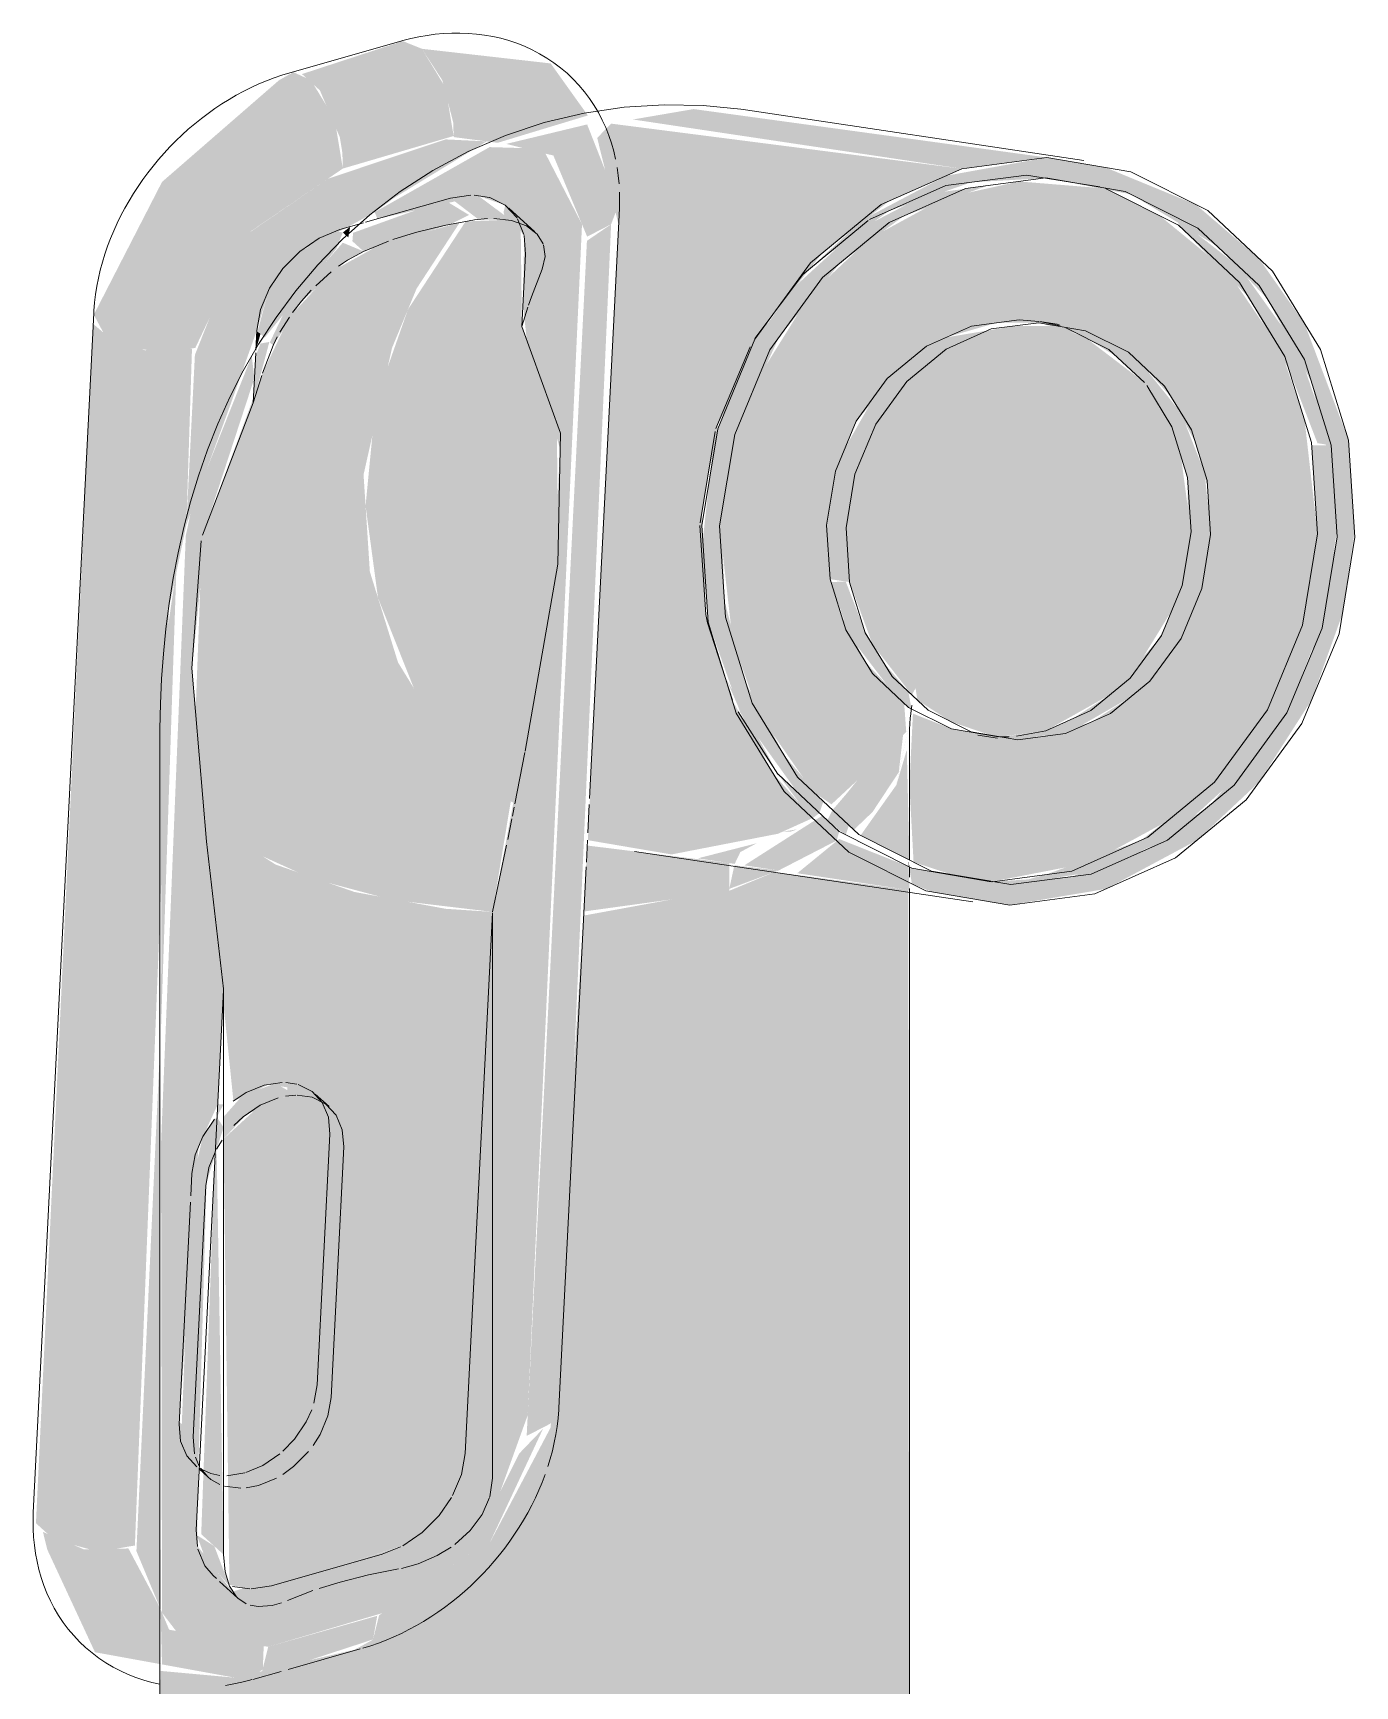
# Model space of a CAD drawing. Header units: metres. Extents: x 34 to 87, y -2.3 to 19.3.
# Drawn here: x 64.2071 to 64.2565, y 16.6216 to 16.6833 of the extents above; entities that cross this region are included whole.
import ezdxf

# ---------------------------------------------------------------- set-up
doc = ezdxf.new("R2010")
doc.units = ezdxf.units.M
doc.layers.add('P-SANR-FIXT', color=7, linetype='Continuous', lineweight=5)

# ---------------------------------------------------------------- blocks, each defined once
blk = doc.blocks.new('UT_Ducha higiênica - UT_Ducha higiênica-3698909-3D_DT_01')
at = {"layer": 'P-SANR-FIXT', "true_color": 0xf0f1f7, "transparency": 33554560}
for points in [[(-23.004793, 16.678279), (-23.000653, 16.679496), (-23.000955, 16.681299), (-23.001838, 16.682753), (-23.002553, 16.683042), (-23.006318, 16.681809), (-23.005649, 16.681199), (-23.004906, 16.679455), (-23.004809, 16.678867)], [(-22.999007, 16.679242), (-22.997632, 16.67966), (-22.995639, 16.680263), (-22.99703, 16.682207), (-23.001838, 16.682753), (-23.001075, 16.681576), (-23.000667, 16.679997), (-23.000652, 16.679455), (-22.999421, 16.679295)], [(-23.011546, 16.671433), (-23.010304, 16.671579), (-23.008235, 16.675934), (-23.004793, 16.678279), (-23.005096, 16.680123), (-23.00598, 16.681576), (-23.006641, 16.681881), (-23.007179, 16.681576), (-23.011546, 16.677781), (-23.014095, 16.67282), (-23.013735, 16.67215), (-23.012541, 16.671579), (-23.011849, 16.671462)], [(-22.995666, 16.675737), (-22.994771, 16.676198), (-22.994489, 16.676933), (-22.995666, 16.679928), (-22.998689, 16.6792), (-22.996927, 16.678766), (-22.995698, 16.675814)], [(-22.981671, 16.678274), (-22.978528, 16.678698), (-22.991686, 16.680502), (-22.993956, 16.680113), (-22.984383, 16.67868)], [(-23.007578, 16.623068), (-23.003321, 16.624323), (-22.999648, 16.626825), (-22.997886, 16.631718), (-22.995858, 16.676198), (-22.997317, 16.679022), (-22.999311, 16.679081), (-23.0036, 16.676652), (-23.0035, 16.676398), (-22.999719, 16.677254), (-22.998724, 16.676909), (-22.99802, 16.675737), (-22.998059, 16.6732), (-22.997925, 16.671895), (-22.99667, 16.667797), (-22.99703, 16.661979), (-22.999208, 16.65043), (-23.000362, 16.629505), (-23.001192, 16.627976), (-23.002644, 16.626805), (-23.005704, 16.625849), (-23.008483, 16.625266), (-23.008918, 16.625123), (-23.010213, 16.626824), (-23.010238, 16.627987), (-23.009883, 16.640466), (-23.009916, 16.640279), (-23.010388, 16.630915), (-23.010901, 16.631477), (-23.010184, 16.641745), (-23.009464, 16.643332), (-23.009248, 16.647646), (-23.010427, 16.65962), (-23.009875, 16.665011), (-23.008096, 16.670451), (-23.008195, 16.671281), (-23.010427, 16.665661), (-23.010658, 16.664576), (-23.011584, 16.641833), (-23.011546, 16.624341), (-23.010901, 16.623499), (-23.00765, 16.623078)], [(-22.980524, 16.651649), (-22.976834, 16.652364), (-22.973987, 16.653909), (-22.972226, 16.65536), (-22.970257, 16.65806), (-22.968946, 16.661222), (-22.968389, 16.664717), (-22.968868, 16.668898), (-22.96976, 16.671519), (-22.971746, 16.674446), (-22.974267, 16.676511), (-22.976297, 16.677535), (-22.979529, 16.677798), (-22.982322, 16.677183), (-22.985115, 16.675663), (-22.987338, 16.673579), (-22.989285, 16.670451), (-22.990176, 16.668225), (-22.990718, 16.664941), (-22.990234, 16.660674), (-22.989274, 16.657943), (-22.987238, 16.655017), (-22.98654, 16.654532), (-22.985005, 16.655959), (-22.983746, 16.657238), (-22.983824, 16.658312), (-22.98526, 16.659835), (-22.986185, 16.661628), (-22.986593, 16.662944), (-22.986593, 16.665762), (-22.985993, 16.667941), (-22.985619, 16.668844), (-22.983688, 16.671071), (-22.982253, 16.671976), (-22.980363, 16.672522), (-22.978797, 16.672522), (-22.976177, 16.671785), (-22.974828, 16.670838), (-22.973827, 16.669713), (-22.97295, 16.668054), (-22.972494, 16.666414), (-22.97245, 16.664164), (-22.973108, 16.661631), (-22.974096, 16.659886), (-22.975377, 16.658532), (-22.976848, 16.657596), (-22.978739, 16.65705), (-22.980574, 16.657096), (-22.982098, 16.65737), (-22.983496, 16.657922), (-22.983628, 16.655258), (-22.983472, 16.652374), (-22.982053, 16.65191), (-22.980573, 16.651658)], [(-23.004019, 16.675188), (-23.000767, 16.676201), (-23.000079, 16.676548), (-23.001002, 16.677107), (-23.004408, 16.67588), (-23.004435, 16.675567), (-23.004351, 16.67549)], [(-22.99849, 16.676338), (-22.999719, 16.677254), (-23.000767, 16.677174), (-22.999719, 16.676376), (-22.998724, 16.676365)], [(-22.997925, 16.630944), (-22.99703, 16.631405), (-22.996722, 16.632058), (-22.994771, 16.676198), (-22.995674, 16.675581), (-22.997915, 16.631141)], [(-22.967874, 16.667944), (-22.969119, 16.671557), (-22.971297, 16.674601), (-22.973753, 16.676511), (-22.973464, 16.676056), (-22.970967, 16.673487), (-22.969453, 16.670784), (-22.968383, 16.66802), (-22.968272, 16.668004)], [(-23.007711, 16.671964), (-23.005042, 16.675273), (-23.004793, 16.675893), (-23.005061, 16.675934), (-23.006455, 16.675134), (-23.007552, 16.673771), (-23.007975, 16.672204), (-23.007791, 16.672036)], [(-23.004589, 16.675707), (-23.004517, 16.676109), (-23.004791, 16.675891), (-23.004622, 16.675737)], [(-23.007393, 16.671674), (-23.006338, 16.673321), (-23.004616, 16.674863), (-23.004019, 16.675188), (-23.004793, 16.675511), (-23.006851, 16.67318), (-23.007518, 16.671788)], [(-23.013805, 16.62664), (-23.01256, 16.626849), (-23.011575, 16.651599), (-23.011292, 16.661851), (-23.010637, 16.664974), (-23.010427, 16.671555), (-23.012194, 16.671495), (-23.013735, 16.67215), (-23.014113, 16.672475), (-23.016256, 16.627682), (-23.015586, 16.627073), (-23.014109, 16.626669)], [(-23.008043, 16.671496), (-23.007867, 16.672106), (-23.008007, 16.672204), (-23.008039, 16.671579)], [(-22.985862, 16.662835), (-22.985862, 16.665652), (-22.9853, 16.667738), (-22.984273, 16.669576), (-22.982985, 16.670937), (-22.981304, 16.671963), (-22.979573, 16.67242), (-22.982267, 16.67197), (-22.983725, 16.671041), (-22.984887, 16.669847), (-22.986032, 16.667847), (-22.986593, 16.665762), (-22.986718, 16.664855), (-22.986593, 16.662944), (-22.985993, 16.662854)], [(-22.979842, 16.651533), (-22.976588, 16.652038), (-22.973854, 16.653306), (-22.971049, 16.65586), (-22.969479, 16.65806), (-22.968171, 16.661374), (-22.967664, 16.664717), (-22.967874, 16.667944), (-22.968599, 16.667944), (-22.968401, 16.664521), (-22.969105, 16.660838), (-22.970337, 16.65795), (-22.973024, 16.654702), (-22.974968, 16.653195), (-22.978529, 16.651912), (-22.97988, 16.65154)], [(-23.01158, 16.646285), (-23.011011, 16.663291), (-23.011328, 16.66114), (-23.011575, 16.651599), (-23.011579, 16.647634)], [(-22.983551, 16.658102), (-22.983668, 16.658743), (-22.984595, 16.659835), (-22.985309, 16.661053), (-22.986007, 16.662856), (-22.986559, 16.662835), (-22.985862, 16.660816), (-22.984256, 16.658717), (-22.983657, 16.658156)], [(-22.986005, 16.653392), (-22.985887, 16.65375), (-22.986498, 16.654323), (-22.986697, 16.653933), (-22.986035, 16.653407)], [(-22.990155, 16.652309), (-22.989942, 16.652752), (-22.989332, 16.65308), (-22.991534, 16.652515), (-22.990357, 16.652339)], [(-22.990357, 16.651376), (-22.988513, 16.652063), (-22.990167, 16.652254)], [(-22.983628, 16.652193), (-22.983659, 16.652468), (-22.983657, 16.652208)], [(-22.98363, 16.605783), (-22.983666, 16.651337), (-22.988664, 16.652007), (-22.990357, 16.651304), (-22.990357, 16.612818), (-22.983981, 16.60615)], [(-23.009247, 16.642041), (-23.008398, 16.642941), (-23.006934, 16.643612), (-23.006546, 16.643672), (-23.007302, 16.644106), (-23.008515, 16.643684), (-23.009247, 16.642861), (-23.009247, 16.642127)], [(-23.009916, 16.640279), (-23.009506, 16.641656), (-23.009247, 16.642463), (-23.009501, 16.642861), (-23.010024, 16.642127), (-23.010353, 16.640677), (-23.010265, 16.640597)], [(-23.010388, 16.630915), (-23.009916, 16.640279), (-23.010434, 16.64075), (-23.010811, 16.631299)], [(-23.003891, 16.62309), (-23.000082, 16.625285), (-22.997313, 16.631212), (-22.998198, 16.630291), (-23.000082, 16.626529), (-23.003436, 16.624245), (-23.003663, 16.623342)], [(-23.011603, 16.622418), (-23.011623, 16.624527), (-23.012801, 16.62674), (-23.014453, 16.626702), (-23.015994, 16.627357), (-23.015834, 16.626702), (-23.01405, 16.622863), (-23.011623, 16.622422)], [(-23.008317, 16.621821), (-23.007782, 16.622225), (-23.007748, 16.62309), (-23.011281, 16.623705), (-23.011601, 16.624474), (-23.011546, 16.622408), (-23.008829, 16.621914)], [(-23.008032, 16.621914), (-23.003663, 16.623342), (-23.003508, 16.624224), (-23.007578, 16.623068), (-23.007805, 16.622166)]]:
    blk.add_hatch(color=7, dxfattribs=at).paths.add_polyline_path(points)
h = blk.add_hatch(color=7, dxfattribs=at)
h.paths.add_polyline_path([(-22.992513, 16.652662), (-22.988537, 16.653434), (-22.98724, 16.65402), (-22.988696, 16.655657), (-22.990247, 16.658424), (-22.991227, 16.661628), (-22.991385, 16.665446), (-22.990789, 16.668696), (-22.988845, 16.67267), (-22.986876, 16.675127), (-22.984383, 16.677067), (-22.981671, 16.678274), (-22.994771, 16.679958), (-22.99529, 16.679425), (-22.994495, 16.676198), (-22.995639, 16.653194), (-22.99255, 16.652668)])
h.paths.add_polyline_path([(-22.99838, 16.654572), (-22.996764, 16.663501), (-22.996793, 16.668769), (-22.998101, 16.67238), (-22.998149, 16.676109), (-22.998724, 16.676909), (-22.998788, 16.676652), (-22.998724, 16.676365), (-23.000207, 16.676304), (-23.002359, 16.673017), (-23.003566, 16.669583), (-23.003943, 16.665679), (-23.003478, 16.662243), (-23.002134, 16.658861), (-23.000936, 16.656908), (-22.99852, 16.654643)])
h = blk.add_hatch(color=7, dxfattribs=at)
h.paths.add_polyline_path([(-23.011601, 16.624474), (-23.011623, 16.645429), (-23.012503, 16.62664), (-23.011623, 16.624527)])
h.paths.add_polyline_path([(-23.010637, 16.664974), (-23.008966, 16.669528), (-23.008006, 16.672232), (-23.007537, 16.673808), (-23.006338, 16.675231), (-23.00465, 16.676071), (-23.0036, 16.676652), (-23.00289, 16.677174), (-22.999421, 16.679295), (-23.000955, 16.679369), (-23.005347, 16.677901), (-23.008589, 16.675681), (-23.010318, 16.671317), (-23.010512, 16.667459)])
h = blk.add_hatch(color=7, dxfattribs=at)
h.paths.add_polyline_path([(-22.97988, 16.65077), (-22.976277, 16.651376), (-22.972877, 16.653196), (-22.97057, 16.65536), (-22.968606, 16.658427), (-22.967462, 16.661617), (-22.966998, 16.664717), (-22.96722, 16.66813), (-22.968868, 16.672491), (-22.970565, 16.674913), (-22.972924, 16.676933), (-22.976297, 16.678319), (-22.978528, 16.678687), (-22.982267, 16.678009), (-22.98536, 16.676376), (-22.98772, 16.674212), (-22.986876, 16.674925), (-22.984383, 16.676702), (-22.981304, 16.67777), (-22.97849, 16.677923), (-22.975356, 16.67732), (-22.972128, 16.67538), (-22.970257, 16.673413), (-22.968606, 16.670304), (-22.967796, 16.666737), (-22.967653, 16.664509), (-22.968606, 16.660167), (-22.9696, 16.657847), (-22.972365, 16.654532), (-22.974719, 16.652871), (-22.977566, 16.651832), (-22.980574, 16.651643), (-22.983628, 16.652147), (-22.983536, 16.651567), (-22.982804, 16.651268)])
h.paths.add_polyline_path([(-22.98724, 16.65402), (-22.986987, 16.654205), (-22.988537, 16.655657), (-22.990495, 16.659268), (-22.989463, 16.656908), (-22.987508, 16.654272)])
h.paths.add_polyline_path([(-22.980255, 16.657057), (-22.978529, 16.657283), (-22.976116, 16.658635), (-22.975377, 16.659244), (-22.973827, 16.661773), (-22.97324, 16.66392), (-22.973108, 16.664717), (-22.973482, 16.667519), (-22.974237, 16.669298), (-22.974899, 16.670328), (-22.977048, 16.671965), (-22.978158, 16.672398), (-22.979739, 16.672398), (-22.981304, 16.671963), (-22.982985, 16.670937), (-22.984273, 16.669576), (-22.9853, 16.667738), (-22.985862, 16.665652), (-22.985993, 16.664855), (-22.985862, 16.662835), (-22.985005, 16.660504), (-22.983536, 16.658619), (-22.983399, 16.658869), (-22.98333, 16.658426), (-22.982053, 16.657607), (-22.980574, 16.657111), (-22.980304, 16.657065)])
h = blk.add_hatch(color=7, dxfattribs=at)
h.paths.add_polyline_path([(-22.980574, 16.651643), (-22.980578, 16.651659), (-22.982053, 16.651895)])
h.paths.add_polyline_path([(-22.986987, 16.654205), (-22.98684, 16.654643), (-22.988303, 16.65636), (-22.98973, 16.65905), (-22.990536, 16.662141), (-22.99065, 16.665356), (-22.990069, 16.668559), (-22.98849, 16.671999), (-22.98621, 16.67476), (-22.983832, 16.676511), (-22.980702, 16.677643), (-22.982985, 16.677324), (-22.98565, 16.675934), (-22.987991, 16.673796), (-22.989622, 16.671512), (-22.990925, 16.668233), (-22.991385, 16.66405), (-22.991136, 16.661333), (-22.989939, 16.657943), (-22.987805, 16.654971), (-22.987218, 16.654421)])
h.paths.add_polyline_path([(-22.979573, 16.65694), (-22.977551, 16.657283), (-22.975377, 16.658532), (-22.974096, 16.659886), (-22.973108, 16.661631), (-22.972691, 16.662705), (-22.972384, 16.664717), (-22.972599, 16.66692), (-22.973482, 16.669151), (-22.974846, 16.670855), (-22.976177, 16.671785), (-22.97778, 16.672349), (-22.977048, 16.671965), (-22.975891, 16.671258), (-22.974761, 16.670152), (-22.973482, 16.667519), (-22.973233, 16.666628), (-22.97324, 16.66392), (-22.973827, 16.661773), (-22.974294, 16.660728), (-22.976116, 16.658635), (-22.977566, 16.657712), (-22.978529, 16.657283), (-22.980217, 16.65705)])
h = blk.add_hatch(color=7, dxfattribs=at)
h.paths.add_polyline_path([(-22.999199, 16.650517), (-22.99852, 16.654643), (-23.000936, 16.656908), (-23.002731, 16.659835), (-23.003783, 16.663224), (-23.004018, 16.666845), (-23.002955, 16.671579), (-23.002037, 16.673796), (-23.000424, 16.676265), (-23.003423, 16.67543), (-23.005223, 16.674425), (-23.00679, 16.672733), (-23.007793, 16.670631), (-23.009883, 16.66499), (-23.010053, 16.66437), (-23.010291, 16.657998), (-23.009883, 16.653913), (-23.008483, 16.652908), (-23.005981, 16.651773), (-23.002947, 16.650963), (-22.999205, 16.650517)])
h.paths.add_polyline_path([(-22.99579, 16.650531), (-22.991749, 16.651086), (-22.990357, 16.651376), (-22.990357, 16.652339), (-22.995666, 16.652995), (-22.995781, 16.650703)])
h = blk.add_hatch(color=7, dxfattribs=at)
h.paths.add_polyline_path([(-23.009247, 16.626512), (-23.009506, 16.641656), (-23.009594, 16.64075), (-23.010082, 16.627272), (-23.009393, 16.626645)])
h.paths.add_polyline_path([(-23.009487, 16.642875), (-23.009247, 16.643332), (-23.009464, 16.643332)])
h.paths.add_polyline_path([(-23.008142, 16.669528), (-23.007537, 16.671805), (-23.007867, 16.671744), (-23.008054, 16.671281), (-23.00812, 16.669965)])
h = blk.add_hatch(color=7, dxfattribs=at)
h.paths.add_polyline_path([(-22.987817, 16.653599), (-22.988352, 16.653516), (-22.988058, 16.653516)])
h.paths.add_polyline_path([(-22.988513, 16.652063), (-22.986344, 16.653181), (-22.986252, 16.653516), (-22.986886, 16.65411), (-22.989792, 16.652254), (-22.989417, 16.652198)])
h.paths.add_polyline_path([(-22.985704, 16.653579), (-22.985005, 16.654248), (-22.984026, 16.655731), (-22.983802, 16.65766), (-22.985946, 16.654966), (-22.986498, 16.654323), (-22.985864, 16.653729)])
h.paths.add_polyline_path([(-22.984114, 16.655258), (-22.983397, 16.658695), (-22.984026, 16.655702)])
h = blk.add_hatch(color=7, dxfattribs=at)
h.paths.add_polyline_path([(-22.983628, 16.651332), (-22.98366, 16.65221), (-22.986252, 16.653238), (-22.987817, 16.651959), (-22.983666, 16.651337)])
h.paths.add_polyline_path([(-22.983628, 16.652453), (-22.983725, 16.656569), (-22.984114, 16.655258), (-22.985452, 16.653372), (-22.983657, 16.652467)])
h = blk.add_hatch(color=7, dxfattribs=at)
h.paths.add_polyline_path([(-23.011615, 16.610012), (-22.993701, 16.614808), (-22.991971, 16.61446), (-22.990357, 16.612818), (-22.990357, 16.651376), (-22.995798, 16.650377), (-22.99703, 16.631255), (-23.000224, 16.625204), (-23.004353, 16.622959), (-23.008829, 16.621914), (-23.011603, 16.622166), (-23.011613, 16.612239)])
h.paths.add_polyline_path([(-23.008221, 16.625232), (-23.005704, 16.625849), (-23.002553, 16.626842), (-23.001192, 16.627976), (-23.000362, 16.629505), (-23.000167, 16.631405), (-22.999205, 16.650517), (-23.000946, 16.650631), (-23.004353, 16.651259), (-23.007302, 16.652283), (-23.009953, 16.653978), (-23.008878, 16.643437), (-23.007578, 16.644064), (-23.006868, 16.643965), (-23.006868, 16.643622), (-23.007881, 16.643293), (-23.009247, 16.642041), (-23.009028, 16.625377), (-23.008268, 16.625238)])
h = blk.add_hatch(color=7, dxfattribs=at)
h.paths.add_polyline_path([(-23.010203, 16.62671), (-23.009415, 16.625569), (-23.009591, 16.625954), (-23.01017, 16.626669)])
h.paths.add_polyline_path([(-23.009046, 16.625386), (-23.009594, 16.626828), (-23.010248, 16.62724), (-23.009944, 16.626405), (-23.009103, 16.625414)])
at = {"layer": 'P-SANR-FIXT'}
for p, q in [((-23.002628, 16.683037), (-23.00677, 16.681861)), ((-22.977112, 16.678577), (-22.989745, 16.680468)), ((-23.004908, 16.675998), (-23.004021, 16.67625)), ((-23.014095, 16.672882), (-23.016354, 16.628089)), ((-22.978761, 16.672567), (-22.977998, 16.672401)), ((-22.978028, 16.672458), (-22.97876, 16.672567)), ((-23.008043, 16.671496), (-23.008006, 16.672232)), ((-22.981073, 16.657114), (-22.980341, 16.657005)), ((-23.011627, 16.656969), (-23.011627, 16.601191)), ((-22.993891, 16.652777), (-22.981258, 16.650886)), ((-22.983627, 16.601191), (-22.983627, 16.651395))]:
    blk.add_line(p, q, dxfattribs=at)
at = {"layer": 'P-SANR-FIXT', "color": 8, "true_color": 0x78787b}
for p, q in [((-23.003944, 16.676272), (-23.000767, 16.677174)), ((-23.000767, 16.677174), (-23.000008, 16.677291)), ((-22.999883, 16.67729), (-22.999311, 16.677201)), ((-22.999385, 16.676413), (-22.999877, 16.676365)), ((-22.997615, 16.675912), (-22.998591, 16.676799)), ((-22.998266, 16.676404), (-22.998026, 16.675814)), ((-22.995574, 16.654751), (-22.994463, 16.676789)), ((-22.985171, 16.676341), (-22.987608, 16.674322)), ((-23.002074, 16.675891), (-23.002921, 16.675625)), ((-22.99802, 16.675785), (-22.997964, 16.675084)), ((-23.003083, 16.675567), (-23.004019, 16.675188)), ((-22.997964, 16.675084), (-22.998101, 16.67238)), ((-23.005223, 16.674425), (-23.005807, 16.673898)), ((-22.998101, 16.67238), (-22.997878, 16.673107)), ((-23.00679, 16.672733), (-23.007144, 16.672175)), ((-22.979529, 16.672632), (-22.978797, 16.672572)), ((-23.007241, 16.671998), (-23.007393, 16.671674)), ((-23.008142, 16.669528), (-23.008048, 16.671391)), ((-23.007393, 16.671674), (-23.007791, 16.670637)), ((-22.989577, 16.671622), (-22.990855, 16.668572)), ((-23.007821, 16.67055), (-23.008142, 16.669528)), ((-23.008142, 16.669528), (-23.010035, 16.664593)), ((-22.990887, 16.66846), (-22.99145, 16.665051)), ((-22.991455, 16.664946), (-22.991227, 16.661628)), ((-23.010083, 16.664373), (-23.010427, 16.65962)), ((-22.997986, 16.656521), (-22.996764, 16.663501)), ((-22.991227, 16.661628), (-22.991165, 16.661314)), ((-22.990026, 16.657986), (-22.988537, 16.655657)), ((-22.983531, 16.658231), (-22.983536, 16.65821)), ((-22.979896, 16.657057), (-22.980255, 16.657049)), ((-22.998365, 16.654548), (-22.997997, 16.656464)), ((-22.983627, 16.652452), (-22.983627, 16.656969)), ((-22.998631, 16.653214), (-22.998476, 16.653988)), ((-22.998456, 16.654088), (-22.998389, 16.654428)), ((-22.995639, 16.653467), (-22.995585, 16.654532)), ((-22.999199, 16.650514), (-22.998674, 16.653002)), ((-22.995694, 16.652375), (-22.995653, 16.653195)), ((-22.996722, 16.631996), (-22.995703, 16.652203)), ((-22.983627, 16.651818), (-22.983627, 16.652193)), ((-22.999205, 16.650486), (-23.000224, 16.630291)), ((-22.999205, 16.629364), (-22.999205, 16.650486)), ((-23.010265, 16.627439), (-23.009248, 16.647598)), ((-23.009247, 16.647634), (-23.009247, 16.626512)), ((-23.006924, 16.644141), (-23.006509, 16.644079)), ((-23.006546, 16.643672), (-23.00693, 16.643634)), ((-23.005308, 16.643242), (-23.005825, 16.643713)), ((-23.005278, 16.642215), (-23.00575, 16.63285)), ((-23.005233, 16.632379), (-23.00476, 16.641744)), ((-23.00575, 16.63285), (-23.005871, 16.632163)), ((-23.008457, 16.62956), (-23.00912, 16.629457)), ((-22.999302, 16.628671), (-22.999205, 16.629364)), ((-23.009211, 16.629065), (-23.008602, 16.628986)), ((-23.010226, 16.626817), (-23.010265, 16.627439)), ((-23.003321, 16.626526), (-23.007463, 16.625349)), ((-23.002642, 16.626795), (-23.003321, 16.626526)), ((-23.0094, 16.625507), (-23.008709, 16.624878)), ((-23.00827, 16.625232), (-23.008918, 16.625323)), ((-23.007463, 16.625349), (-23.008221, 16.625232)), ((-23.006858, 16.624799), (-23.005909, 16.625167)), ((-23.005682, 16.625244), (-23.004897, 16.625487)), ((-23.008709, 16.624878), (-23.008398, 16.624677)), ((-23.006838, 16.622225), (-23.004147, 16.622989)), ((-23.008154, 16.621851), (-23.007101, 16.62215))]:
    blk.add_line(p, q, dxfattribs=at)
at = {"layer": 'P-SANR-FIXT', "color": 253, "true_color": 0xb4b4b9}
for p, q in [((-22.987608, 16.674322), (-22.989401, 16.671927)), ((-22.991165, 16.661314), (-22.990234, 16.658424)), ((-22.983536, 16.65821), (-22.983547, 16.658149)), ((-22.983626, 16.65708), (-22.983627, 16.656969)), ((-23.009304, 16.641989), (-23.009506, 16.641656)), ((-23.010476, 16.639906), (-23.010434, 16.64075)), ((-23.009916, 16.640279), (-23.010388, 16.630915)), ((-23.010906, 16.631386), (-23.010488, 16.639676)), ((-23.010851, 16.630749), (-23.010906, 16.631386)), ((-23.010625, 16.630205), (-23.010851, 16.630749)), ((-23.010388, 16.630915), (-23.010334, 16.630278)), ((-23.010242, 16.629791), (-23.010625, 16.630205)), ((-23.010299, 16.630149), (-23.010156, 16.629815)), ((-23.010151, 16.629699), (-23.009841, 16.629416)), ((-23.010108, 16.629734), (-23.00984, 16.629416)), ((-23.009506, 16.625614), (-23.009638, 16.625724)), ((-23.00876, 16.624928), (-23.008709, 16.624878))]:
    blk.add_line(p, q, dxfattribs=at)
at = {"layer": 'P-SANR-FIXT', "color": 254, "true_color": 0xe1e1e7}
blk.add_line((-22.983547, 16.658149), (-22.983563, 16.658051), dxfattribs=at)
at = {"layer": 'P-SANR-FIXT'}
for points in [[(-22.995247, 16.680368, 0), (-22.995407, 16.680638, 0), (-22.995582, 16.680899, 0), (-22.995771, 16.68115, 0), (-22.995973, 16.681392, 0), (-22.996189, 16.681621, 0), (-22.996418, 16.681838, 0), (-22.996658, 16.682043, 0), (-22.99691, 16.682233, 0), (-22.997171, 16.682409, 0), (-22.997441, 16.68257, 0), (-22.997719, 16.682716, 0), (-22.998004, 16.682846, 0), (-22.998294, 16.682961, 0), (-22.99859, 16.68306, 0), (-22.998889, 16.683144, 0), (-22.999192, 16.683212, 0), (-22.999497, 16.683266, 0), (-22.999803, 16.683305, 0), (-23.000111, 16.68333, 0), (-23.000419, 16.683341, 0), (-23.000726, 16.683338, 0), (-23.001034, 16.683322, 0), (-23.00134, 16.683294, 0), (-23.001645, 16.683253, 0), (-23.001948, 16.6832, 0), (-23.002249, 16.683135, 0), (-23.002548, 16.68306, 0), (-23.002628, 16.683037, 0)], [(-23.00677, 16.681861, 0), (-23.007066, 16.681771, 0), (-23.007358, 16.681671, 0), (-23.007648, 16.68156, 0), (-23.007935, 16.68144, 0), (-23.008217, 16.681309, 0), (-23.008496, 16.68117, 0), (-23.008771, 16.681021, 0), (-23.009042, 16.680864, 0), (-23.009308, 16.680697, 0), (-23.00957, 16.680523, 0), (-23.009827, 16.68034, 0), (-23.010078, 16.68015, 0), (-23.010324, 16.679952, 0), (-23.010565, 16.679746, 0), (-23.0108, 16.679534, 0), (-23.011029, 16.679315, 0), (-23.011251, 16.679089, 0), (-23.011467, 16.678857, 0), (-23.011676, 16.678619, 0), (-23.011879, 16.678375, 0), (-23.012074, 16.678125, 0), (-23.012262, 16.67787, 0), (-23.012442, 16.67761, 0), (-23.012614, 16.677346, 0), (-23.012778, 16.677076, 0), (-23.012934, 16.676802, 0), (-23.013081, 16.676525, 0), (-23.01322, 16.676243, 0), (-23.013349, 16.675958, 0), (-23.013469, 16.67567, 0), (-23.01358, 16.675378, 0), (-23.013681, 16.675084, 0), (-23.013771, 16.674787, 0), (-23.013852, 16.674487, 0), (-23.013922, 16.674186, 0), (-23.013981, 16.673883, 0), (-23.014029, 16.673578, 0), (-23.014066, 16.673272, 0), (-23.01409, 16.672965, 0), (-23.014095, 16.672882, 0)], [(-22.997269, 16.679998, 0), (-22.995781, 16.680352, 0), (-22.994281, 16.680574, 0), (-22.99279, 16.680666, 0), (-22.991331, 16.680635, 0), (-22.989919, 16.680493, 0), (-22.989745, 16.680468, 0)], [(-22.997269, 16.679998, 0), (-22.998721, 16.679517, 0), (-23.000114, 16.678917, 0), (-23.001431, 16.678212, 0), (-23.002656, 16.677419, 0), (-23.003782, 16.676556, 0), (-23.004806, 16.67564, 0), (-23.005729, 16.674687, 0), (-23.006554, 16.67371, 0), (-23.007288, 16.67272, 0), (-23.007938, 16.671724, 0), (-23.008512, 16.670728, 0), (-23.009017, 16.669736, 0), (-23.00946, 16.668749, 0), (-23.009848, 16.66777, 0), (-23.010186, 16.666798, 0), (-23.010479, 16.665833, 0), (-23.010731, 16.664874, 0), (-23.010947, 16.663922, 0), (-23.011128, 16.662975, 0), (-23.011278, 16.662032, 0), (-23.011399, 16.661092, 0), (-23.011493, 16.660155, 0), (-23.011561, 16.659221, 0), (-23.011604, 16.658289, 0), (-23.011625, 16.657357, 0), (-23.011627, 16.656969, 0)], [(-22.976698, 16.651189, 0), (-22.973686, 16.65253, 0), (-22.971049, 16.654702, 0), (-22.968966, 16.657558, 0), (-22.96758, 16.660903, 0), (-22.966985, 16.664509, 0), (-22.96722, 16.66813, 0), (-22.968272, 16.671519, 0), (-22.970067, 16.674446, 0), (-22.972483, 16.67671, 0), (-22.975356, 16.678159, 0), (-22.97849, 16.678692, 0), (-22.981671, 16.678274, 0)], [(-22.981671, 16.678274, 0), (-22.984683, 16.676933, 0), (-22.98732, 16.67476, 0), (-22.989403, 16.671904, 0), (-22.990789, 16.668559, 0), (-22.991385, 16.664954, 0), (-22.991149, 16.661333, 0), (-22.990098, 16.657943, 0), (-22.988303, 16.655017, 0), (-22.985887, 16.652752, 0), (-22.983014, 16.651304, 0), (-22.97988, 16.65077, 0), (-22.976698, 16.651189, 0)], [(-22.990495, 16.661518, 0), (-22.990718, 16.664941, 0), (-22.990155, 16.66835, 0), (-22.988845, 16.671512, 0), (-22.986876, 16.674212, 0), (-22.984383, 16.676266, 0), (-22.981535, 16.677534, 0), (-22.978528, 16.677929, 0), (-22.975565, 16.677425, 0), (-22.972849, 16.676056, 0), (-22.970565, 16.673915, 0), (-22.968868, 16.671148, 0), (-22.967874, 16.667944, 0)], [(-22.968606, 16.668054, 0), (-22.9696, 16.671258, 0), (-22.971297, 16.674024, 0), (-22.973581, 16.676165, 0), (-22.976297, 16.677535, 0)], [(-23.008006, 16.672232, 0), (-23.007867, 16.673018, 0), (-23.007537, 16.673808, 0), (-23.007037, 16.674548, 0), (-23.006403, 16.675186, 0), (-23.005677, 16.675681, 0), (-23.004908, 16.675998, 0)], [(-22.986593, 16.662944, 0), (-22.986725, 16.664965, 0), (-22.986393, 16.666977, 0), (-22.985619, 16.668844, 0), (-22.984457, 16.670438, 0), (-22.982985, 16.67165, 0), (-22.981304, 16.672398, 0), (-22.979529, 16.672632, 0)], [(-22.972508, 16.666628, 0), (-22.973095, 16.668519, 0), (-22.974096, 16.670152, 0), (-22.975445, 16.671416, 0), (-22.977048, 16.672224, 0), (-22.978797, 16.672522, 0), (-22.980572, 16.672289, 0), (-22.982253, 16.67154, 0), (-22.983725, 16.670328, 0), (-22.984887, 16.668734, 0), (-22.985661, 16.666868, 0), (-22.985993, 16.664855, 0), (-22.985862, 16.662835, 0)], [(-22.967874, 16.667944, 0), (-22.967651, 16.664521, 0), (-22.968214, 16.661112, 0), (-22.969525, 16.65795, 0), (-22.971494, 16.65525, 0), (-22.973987, 16.653196, 0), (-22.976834, 16.651929, 0), (-22.979842, 16.651533, 0), (-22.982804, 16.652037, 0), (-22.98552, 16.653407, 0), (-22.987805, 16.655548, 0), (-22.989502, 16.658314, 0), (-22.990495, 16.661518, 0)], [(-22.980524, 16.651642, 0), (-22.977566, 16.652038, 0), (-22.974719, 16.653306, 0), (-22.972226, 16.65536, 0), (-22.970257, 16.65806, 0), (-22.968946, 16.661222, 0), (-22.968383, 16.664631, 0), (-22.968606, 16.668054, 0)], [(-22.985862, 16.662835, 0), (-22.985275, 16.660943, 0), (-22.984273, 16.65931, 0), (-22.982925, 16.658046, 0), (-22.981321, 16.657238, 0), (-22.979573, 16.65694, 0), (-22.977797, 16.657174, 0), (-22.976116, 16.657922, 0), (-22.974645, 16.659135, 0), (-22.973482, 16.660728, 0), (-22.972709, 16.662595, 0), (-22.972376, 16.664607, 0), (-22.972508, 16.666628, 0)], [(-22.980304, 16.65705, 0), (-22.982053, 16.657348, 0), (-22.983657, 16.658156, 0), (-22.985005, 16.65942, 0), (-22.986007, 16.661053, 0), (-22.986593, 16.662944, 0)], [(-23.016354, 16.628089, 0), (-23.016364, 16.627782, 0), (-23.01636, 16.627474, 0), (-23.016344, 16.627167, 0), (-23.016315, 16.626861, 0), (-23.016272, 16.626556, 0), (-23.016216, 16.626252, 0), (-23.016145, 16.625951, 0), (-23.016059, 16.625654, 0), (-23.015959, 16.62536, 0), (-23.015844, 16.625071, 0), (-23.015714, 16.624787, 0), (-23.01557, 16.62451, 0), (-23.01541, 16.62424, 0), (-23.015235, 16.623979, 0), (-23.015047, 16.623728, 0), (-23.014844, 16.623487, 0), (-23.014628, 16.623257, 0), (-23.014399, 16.62304, 0), (-23.014159, 16.622836, 0), (-23.013908, 16.622645, 0), (-23.013646, 16.622469, 0), (-23.013376, 16.622308, 0), (-23.013098, 16.622163, 0), (-23.012813, 16.622032, 0), (-23.012523, 16.621917, 0), (-23.012227, 16.621818, 0), (-23.011928, 16.621734, 0), (-23.011625, 16.621666, 0)]]:
    blk.add_polyline3d(points, dxfattribs=at)
at = {"layer": 'P-SANR-FIXT', "color": 8, "true_color": 0x78787b}
for points in [[(-22.994601, 16.678626, 0), (-22.994672, 16.678927, 0), (-22.994758, 16.679225, 0), (-22.994858, 16.679518, 0), (-22.994973, 16.679808, 0), (-22.995103, 16.680091, 0), (-22.995247, 16.680368, 0)], [(-22.994473, 16.677711, 0), (-22.994502, 16.678017, 0), (-22.994545, 16.678323, 0)], [(-22.976515, 16.677603, 0), (-22.97926, 16.678039, 0), (-22.982267, 16.677643, 0), (-22.985115, 16.676376, 0)], [(-22.999295, 16.677196, 0), (-22.998724, 16.676909, 0), (-22.998286, 16.676436, 0)], [(-22.994463, 16.676789, 0), (-22.994453, 16.677096, 0), (-22.994457, 16.677404, 0)], [(-22.999877, 16.676365, 0), (-23.001002, 16.676158, 0), (-23.002074, 16.675891, 0)], [(-22.997303, 16.675464, 0), (-22.997528, 16.675824, 0), (-22.997936, 16.676135, 0), (-22.99849, 16.676338, 0), (-22.999151, 16.676416, 0)], [(-23.004019, 16.675188, 0), (-23.004616, 16.674863, 0), (-23.004949, 16.674636, 0)], [(-22.997352, 16.674527, 0), (-22.997236, 16.67499, 0), (-22.997292, 16.675432, 0)], [(-22.997855, 16.673176, 0), (-22.997749, 16.673489, 0), (-22.997352, 16.674527, 0)], [(-23.005969, 16.673733, 0), (-23.006338, 16.673321, 0), (-23.006671, 16.672898, 0)], [(-22.996764, 16.663501, 0), (-22.996657, 16.668393, 0), (-22.998101, 16.67238, 0)], [(-22.97778, 16.672334, 0), (-22.976177, 16.671526, 0), (-22.974845, 16.670283, 0)], [(-22.974759, 16.670175, 0), (-22.973827, 16.668629, 0), (-22.97324, 16.666737, 0)], [(-22.97324, 16.666737, 0), (-22.973108, 16.664717, 0), (-22.973441, 16.662705, 0), (-22.974214, 16.660838, 0), (-22.975377, 16.659244, 0), (-22.976848, 16.658032, 0), (-22.978529, 16.657283, 0), (-22.979632, 16.657076, 0)], [(-23.010427, 16.65962, 0), (-23.009883, 16.653141, 0), (-23.009248, 16.647645, 0)], [(-22.983563, 16.658051, 0), (-22.98358, 16.657918, 0), (-22.983596, 16.657752, 0), (-22.98361, 16.657555, 0), (-22.983621, 16.657331, 0), (-22.983626, 16.65708, 0)], [(-22.988535, 16.655656, 0), (-22.986252, 16.653516, 0), (-22.983536, 16.652147, 0), (-22.980574, 16.651643, 0)], [(-23.008885, 16.643449, 0), (-23.008398, 16.643764, 0), (-23.007727, 16.644041, 0), (-23.007064, 16.644143, 0)], [(-23.007209, 16.64357, 0), (-23.007881, 16.643293, 0), (-23.008515, 16.642861, 0), (-23.00886, 16.642538, 0)], [(-23.00476, 16.641744, 0), (-23.004815, 16.642381, 0), (-23.005041, 16.642925, 0), (-23.005424, 16.643338, 0), (-23.005937, 16.643593, 0), (-23.006493, 16.643672, 0)], [(-23.006455, 16.644064, 0), (-23.005942, 16.643809, 0), (-23.005559, 16.643396, 0), (-23.005332, 16.642852, 0), (-23.005278, 16.642215, 0)], [(-23.0059, 16.630591, 0), (-23.005642, 16.631002, 0), (-23.005354, 16.631692, 0), (-23.005233, 16.632379, 0)], [(-23.005955, 16.631918, 0), (-23.00616, 16.631473, 0), (-23.006596, 16.630827, 0), (-23.00703, 16.630374, 0)], [(-22.997137, 16.629795, 0), (-22.997046, 16.630092, 0), (-22.996965, 16.630391, 0), (-22.996895, 16.630692, 0), (-22.996836, 16.630995, 0), (-22.996788, 16.6313, 0), (-22.996752, 16.631606, 0), (-22.996727, 16.631913, 0), (-22.996722, 16.631996, 0)], [(-23.007151, 16.630269, 0), (-23.007785, 16.629836, 0), (-23.008413, 16.629573, 0)], [(-23.007038, 16.629502, 0), (-23.006633, 16.629798, 0), (-23.006079, 16.630356, 0)], [(-23.000224, 16.630291, 0), (-23.000362, 16.629505, 0), (-23.000693, 16.628715, 0)], [(-23.008399, 16.628999, 0), (-23.00794, 16.629089, 0), (-23.007268, 16.629365, 0)], [(-23.004047, 16.623017, 0), (-23.003751, 16.623107, 0), (-23.003459, 16.623207, 0), (-23.003169, 16.623318, 0), (-23.002883, 16.623439, 0), (-23.0026, 16.623569, 0), (-23.002321, 16.623708, 0), (-23.002046, 16.623857, 0), (-23.001775, 16.624015, 0), (-23.001509, 16.624181, 0), (-23.001247, 16.624355, 0), (-23.00099, 16.624538, 0), (-23.000739, 16.624728, 0), (-23.000493, 16.624926, 0), (-23.000252, 16.625132, 0), (-23.000017, 16.625344, 0), (-22.999788, 16.625563, 0), (-22.999566, 16.625789, 0), (-22.99935, 16.626021, 0), (-22.999141, 16.626259, 0), (-22.998938, 16.626503, 0), (-22.998743, 16.626753, 0), (-22.998555, 16.627008, 0), (-22.998375, 16.627268, 0), (-22.998203, 16.627533, 0), (-22.998039, 16.627802, 0), (-22.997883, 16.628076, 0), (-22.997736, 16.628353, 0), (-22.997598, 16.628635, 0), (-22.997468, 16.62892, 0), (-22.997348, 16.629209, 0), (-22.997237, 16.6295, 0)], [(-23.000731, 16.628647, 0), (-23.001192, 16.627976, 0), (-23.001826, 16.627337, 0), (-23.002553, 16.626842, 0)], [(-23.000603, 16.626891, 0), (-23.000031, 16.627407, 0), (-22.999586, 16.628008, 0), (-22.999309, 16.628647, 0)], [(-23.009638, 16.625724, 0), (-23.009944, 16.626087, 0), (-23.010203, 16.62671, 0)], [(-23.009247, 16.626512, 0), (-23.009192, 16.625862, 0), (-23.009028, 16.625326, 0), (-23.00876, 16.624928, 0)], [(-23.002601, 16.625997, 0), (-23.001982, 16.626163, 0), (-23.001265, 16.626472, 0), (-23.000742, 16.62679, 0)], [(-23.004897, 16.625487, 0), (-23.00383, 16.625757, 0), (-23.002716, 16.625975, 0)], [(-23.008257, 16.624626, 0), (-23.00795, 16.624573, 0), (-23.00743, 16.624615, 0), (-23.007088, 16.624711, 0)], [(-23.009172, 16.621625, 0), (-23.008869, 16.621678, 0), (-23.008568, 16.621743, 0), (-23.008269, 16.621819, 0), (-23.008189, 16.621841, 0)]]:
    blk.add_polyline3d(points, dxfattribs=at)
at = {"layer": 'P-SANR-FIXT', "color": 253, "true_color": 0xb4b4b9}
for points in [[(-23.010434, 16.64075, 0), (-23.010312, 16.641437, 0), (-23.010024, 16.642127, 0), (-23.009587, 16.642774, 0)], [(-23.009564, 16.641545, 0), (-23.009795, 16.640966, 0), (-23.009916, 16.640279, 0)], [(-23.009382, 16.629468, 0), (-23.009729, 16.629536, 0), (-23.010158, 16.629733, 0)], [(-23.00984, 16.629416, 0), (-23.009725, 16.62932, 0), (-23.009387, 16.629128, 0)]]:
    blk.add_polyline3d(points, dxfattribs=at)

msp = doc.modelspace()

# ---------------------------------------------------------------- block references
at = {"layer": 'P-SANR-FIXT', "color": 8, "true_color": 0x7a7a7a}
msp.add_blockref('UT_Ducha higiênica - UT_Ducha higiênica-3698909-3D_DT_01', (87.223444, 0), dxfattribs=at)

doc.saveas('drawing.dxf')
